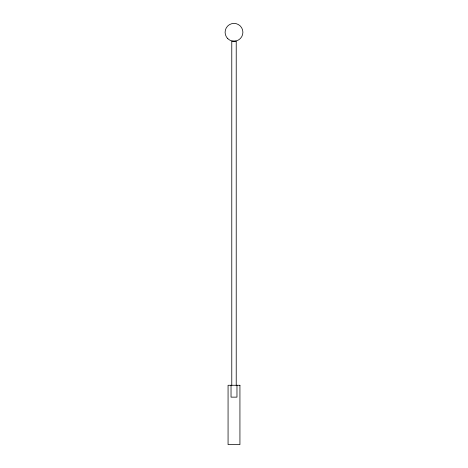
<?xml version="1.0" encoding="UTF-8"?>
<svg xmlns="http://www.w3.org/2000/svg" width="468" height="468" viewBox="0 0 468 468"><rect width="100%" height="100%" fill="white"/><g stroke="black" fill="none" stroke-linecap="round" stroke-linejoin="round"><path stroke-width="0.7" d="M236.966 385.275L236.966 397.139L231.034 397.139L231.034 385.275M236.223 385.445L236.223 41.196L231.777 41.196L231.777 385.445M239.932 385.275L228.068 385.275L228.068 444.6L239.932 444.6L239.932 385.275M227.805 38.686A8.898 8.898 0 0 0 242.629 34.474A8.898 8.898 0 0 0 231.566 23.739A8.898 8.898 0 0 0 227.805 38.686"/></g></svg>
